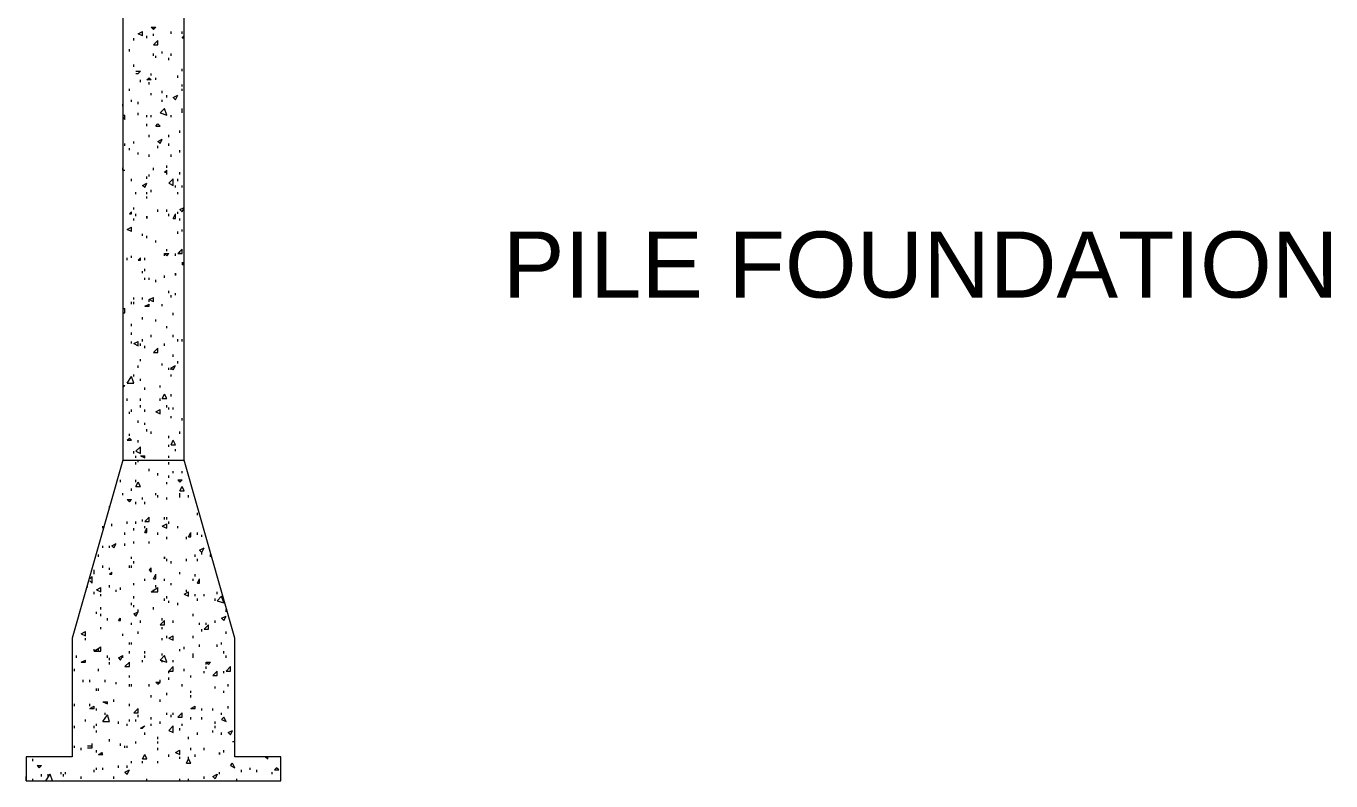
# Model space of a CAD drawing. Header units: millimetres. Extents: x 218.7 to 294.1, y -22.2 to 31.6.
# Drawn here: x 250.638 to 255.597, y 10.804 to 13.672 of the extents above; entities that cross this region are included whole.
import ezdxf

# ---------------------------------------------------------------- set-up
doc = ezdxf.new("R2010")
doc.units = ezdxf.units.MM
doc.layers.add('PDF_Geometry', color=7, linetype='Continuous')
doc.layers.add('PDF_Text', color=7, linetype='Continuous')
doc.styles.add('PDF Arial', font='arial.ttf')

msp = doc.modelspace()

# ---------------------------------------------------------------- linework, layer by layer
at = {"layer": 'PDF_Geometry', "lineweight": 9}
for points in [[(251.0051, 12.0229), (250.813, 11.3466), (250.813, 10.8957), (250.6377, 10.8957), (250.6377, 10.8039), (251.6062, 10.8039), (251.6062, 10.8957), (251.4309, 10.8957), (251.4309, 11.3466), (251.2388, 12.0229), (251.2388, 15.4046)], [(251.0051, 15.4046), (251.0051, 12.0229)], [(251.0802, 13.6344), (251.0635, 13.6428), (251.0802, 13.6511)], [(251.0802, 13.6344), (251.0802, 13.6511)], [(251.122, 13.6595), (251.1136, 13.6678), (251.1303, 13.6678)], [(251.122, 13.6595), (251.1303, 13.6678)], [(251.122, 13.6595), (251.122, 13.6678)], [(251.122, 13.6344), (251.122, 13.6428)], [(251.1888, 13.6428), (251.1888, 13.6511)], [(251.2305, 13.6428), (251.2305, 13.6511)], [(251.0468, 13.6177), (251.0468, 13.6261)], [(251.0969, 13.6261), (251.0969, 13.6344)], [(251.122, 13.601), (251.1387, 13.6177)], [(251.122, 13.601), (251.1387, 13.601)], [(251.1387, 13.601), (251.1387, 13.6177)], [(251.2388, 13.6261), (251.2305, 13.6261), (251.2388, 13.6344)], [(251.0301, 13.576), (251.0301, 13.5843)], [(251.122, 13.5593), (251.122, 13.5676)], [(251.1303, 13.5509), (251.1303, 13.5593)], [(251.1554, 13.5676), (251.1554, 13.576)], [(251.1804, 13.5426), (251.1804, 13.5509)], [(251.1888, 13.5593), (251.1888, 13.5676)], [(251.0468, 13.5175), (251.0468, 13.5259)], [(251.0552, 13.5008), (251.0719, 13.5008)], [(251.0552, 13.4925), (251.0635, 13.4925)], [(251.0635, 13.4925), (251.0719, 13.5008)], [(251.1136, 13.4841), (251.1136, 13.4925)], [(251.2305, 13.5008), (251.2305, 13.5092)], [(251.0719, 13.4591), (251.0719, 13.4674)], [(251.1136, 13.4674), (251.0969, 13.4674), (251.1053, 13.4758)], [(251.1136, 13.4674), (251.1053, 13.4758)], [(251.1053, 13.4507), (251.1053, 13.4591)], [(251.1303, 13.4674), (251.1303, 13.4758)], [(251.2138, 13.4758), (251.2138, 13.4841)], [(251.2305, 13.4424), (251.2305, 13.4507)], [(251.0301, 13.4257), (251.0301, 13.434)], [(251.0385, 13.3839), (251.0385, 13.3923)], [(251.1136, 13.409), (251.1136, 13.4173)], [(251.1554, 13.4173), (251.1554, 13.4257)], [(251.1554, 13.3839), (251.1554, 13.3923)], [(251.1721, 13.4006), (251.1721, 13.409)], [(251.2054, 13.3923), (251.1971, 13.4006), (251.2138, 13.409)], [(251.2054, 13.3923), (251.2138, 13.409)], [(251.2305, 13.4257), (251.2305, 13.434)], [(251.0051, 13.3672), (251.0051, 13.3756)], [(251.0635, 13.3756), (251.0635, 13.3839)], [(251.0635, 13.3338), (251.0635, 13.3422)], [(251.147, 13.3422), (251.1637, 13.3589)], [(251.147, 13.3422), (251.1721, 13.3338)], [(251.1721, 13.3338), (251.1637, 13.3589)], [(251.2305, 13.3422), (251.2305, 13.3505), (251.2305, 13.3589)], [(251.0051, 13.3338), (251.0134, 13.3338)], [(251.0051, 13.3255), (251.0134, 13.3171)], [(251.0134, 13.3171), (251.0134, 13.3338)], [(251.0969, 13.3255), (251.0969, 13.3338)], [(251.0969, 13.2921), (251.0969, 13.3004)], [(251.1136, 13.3255), (251.1136, 13.3338)], [(251.1303, 13.2921), (251.1387, 13.3004)], [(251.1303, 13.2921), (251.147, 13.2921)], [(251.147, 13.2921), (251.1387, 13.3004)], [(251.1888, 13.3255), (251.1888, 13.3338)], [(251.1053, 13.2503), (251.1053, 13.2587)], [(251.147, 13.2253), (251.1387, 13.2336), (251.1554, 13.242)], [(251.147, 13.2253), (251.1554, 13.242)], [(251.1804, 13.2503), (251.1804, 13.2587)], [(251.2221, 13.267), (251.2221, 13.2754)], [(251.0134, 13.2169), (251.0134, 13.2253)], [(251.0301, 13.2002), (251.0301, 13.2086)], [(251.0468, 13.2253), (251.0468, 13.2336)], [(251.0635, 13.1835), (251.0635, 13.1919)], [(251.1387, 13.2086), (251.1387, 13.2169)], [(251.1804, 13.2169), (251.1804, 13.2253)], [(251.2221, 13.1919), (251.2221, 13.2002)], [(251.1053, 13.1752), (251.1053, 13.1835)], [(251.1888, 13.1752), (251.1888, 13.1835)], [(251.0051, 13.1251), (251.0051, 13.1334)], [(251.0051, 13.1251), (251.0134, 13.1251)], [(251.0969, 13.0917), (251.0969, 13.1001)], [(251.1053, 13.1001), (251.1053, 13.1084)], [(251.122, 13.1251), (251.122, 13.1334)], [(251.1637, 13.1167), (251.1721, 13.1251)], [(251.1637, 13.1168), (251.1721, 13.1168)], [(251.1721, 13.1334), (251.1721, 13.1418)], [(251.1721, 13.1167), (251.1721, 13.1251)], [(251.1721, 13.1084), (251.1721, 13.1167)], [(251.2221, 13.1084), (251.2221, 13.1167)], [(251.0385, 13.0834), (251.0385, 13.0917)], [(251.0886, 13.0583), (251.0802, 13.0667), (251.0969, 13.075)], [(251.0886, 13.0583), (251.0969, 13.075)], [(251.1136, 13.0416), (251.1136, 13.05)], [(251.1804, 13.075), (251.1971, 13.0917)], [(251.1804, 13.075), (251.1971, 13.0667)], [(251.1971, 13.0667), (251.1971, 13.0917)], [(251.2054, 13.0583), (251.2054, 13.0667)], [(251.2138, 13.0834), (251.2138, 13.0917)], [(251.2305, 13.0583), (251.2305, 13.0667)], [(251.0552, 13.0333), (251.0552, 13.0416)], [(251.0969, 13.0333), (251.0969, 13.0416)], [(251.0969, 13.0166), (251.0969, 13.0249)], [(251.2138, 13.0333), (251.2138, 13.0416)], [(251.0301, 12.9581), (251.0385, 12.9665)], [(251.0301, 12.9581), (251.0385, 12.9581)], [(251.0385, 12.9581), (251.0385, 12.9665)], [(251.0468, 12.9748), (251.0468, 12.9832)], [(251.0552, 12.9498), (251.0552, 12.9581)], [(251.1387, 12.9665), (251.1387, 12.9748)], [(251.1721, 12.9665), (251.1721, 12.9748)], [(251.1804, 12.9498), (251.1804, 12.9581)], [(251.1971, 12.9414), (251.2054, 12.9581)], [(251.2054, 12.9414), (251.2054, 12.9581)], [(251.2138, 12.9581), (251.2138, 12.9665)], [(251.2305, 12.9665), (251.2221, 12.9748), (251.2388, 12.9832)], [(251.2305, 12.9665), (251.2388, 12.9832)], [(251.0385, 12.8913), (251.0218, 12.8997), (251.0385, 12.908)], [(251.0385, 12.8913), (251.0385, 12.908)], [(251.0468, 12.9331), (251.0468, 12.9414)], [(251.1971, 12.9414), (251.2054, 12.9414)], [(251.2221, 12.9331), (251.2221, 12.9414)], [(251.2305, 12.8913), (251.2305, 12.8997)], [(251.0802, 12.8746), (251.0802, 12.883)], [(251.0969, 12.8663), (251.0969, 12.8746)], [(251.1303, 12.8496), (251.1303, 12.8579)], [(251.2138, 12.883), (251.2138, 12.8913)], [(251.0385, 12.7911), (251.0385, 12.7995)], [(251.1721, 12.7995), (251.1637, 12.8078), (251.1804, 12.8078)], [(251.1637, 12.7995), (251.1637, 12.8078)], [(251.1721, 12.8162), (251.1721, 12.8245)], [(251.1721, 12.7995), (251.1804, 12.8078)], [(251.2054, 12.7995), (251.2054, 12.8078)], [(251.2138, 12.8078), (251.2305, 12.8245)], [(251.2138, 12.8078), (251.2305, 12.8078)], [(251.2221, 12.8078), (251.2221, 12.8162)], [(251.2305, 12.8078), (251.2305, 12.8245)], [(251.0218, 12.7828), (251.0218, 12.7911)], [(251.0635, 12.7828), (251.0719, 12.7911)], [(251.0635, 12.7828), (251.0719, 12.7828)], [(251.0719, 12.7828), (251.0719, 12.7911)], [(251.0886, 12.7828), (251.0886, 12.7911)], [(251.0886, 12.741), (251.0886, 12.7494)], [(251.2305, 12.7661), (251.2388, 12.7744)], [(251.2305, 12.7744), (251.2305, 12.7661), (251.2388, 12.7661)], [(251.0802, 12.7327), (251.0802, 12.741)], [(251.0886, 12.7076), (251.0886, 12.716)], [(251.1053, 12.7076), (251.1053, 12.716)], [(251.1303, 12.6993), (251.1303, 12.7076)], [(251.1637, 12.716), (251.1637, 12.7243)], [(251.1804, 12.6575), (251.1804, 12.6659)], [(251.1888, 12.6408), (251.1888, 12.6492)], [(251.2054, 12.6492), (251.2054, 12.6575)], [(251.0051, 12.5991), (251.0134, 12.5991)], [(251.0134, 12.5824), (251.0134, 12.5991)], [(251.0385, 12.6158), (251.0385, 12.6241)], [(251.0468, 12.6325), (251.0468, 12.6408)], [(251.0468, 12.6158), (251.0468, 12.6241)], [(251.0802, 12.6325), (251.0802, 12.6408)], [(251.0886, 12.6074), (251.1053, 12.6158)], [(251.0886, 12.6074), (251.1053, 12.6074)], [(251.122, 12.6241), (251.1053, 12.6325), (251.122, 12.6408)], [(251.1053, 12.6241), (251.1053, 12.6325)], [(251.1053, 12.6074), (251.1053, 12.6158)], [(251.122, 12.6241), (251.122, 12.6408)], [(251.1554, 12.6074), (251.1554, 12.6158)], [(251.0051, 12.5824), (251.0134, 12.5824)], [(251.0802, 12.5573), (251.0802, 12.5657)], [(251.1303, 12.549), (251.1303, 12.5573)], [(251.1971, 12.574), (251.1971, 12.5824)], [(251.0385, 12.5323), (251.0385, 12.5406)], [(251.0385, 12.4989), (251.0385, 12.5072)], [(251.1136, 12.4905), (251.1136, 12.4989)], [(251.1721, 12.5239), (251.1721, 12.5323)], [(251.1971, 12.4905), (251.1971, 12.4989)], [(251.0385, 12.4655), (251.0385, 12.4738)], [(251.0468, 12.4655), (251.0635, 12.4738)], [(251.0468, 12.4655), (251.0635, 12.4571)], [(251.0635, 12.4571), (251.0635, 12.4738)], [(251.0719, 12.4571), (251.0719, 12.4655)], [(251.0802, 12.4738), (251.0802, 12.4822)], [(251.0886, 12.4488), (251.0886, 12.4571)], [(251.122, 12.4321), (251.1387, 12.4488)], [(251.1387, 12.4321), (251.1387, 12.4488)], [(251.1637, 12.4571), (251.1637, 12.4655)], [(251.2138, 12.4738), (251.2138, 12.4822)], [(251.2305, 12.4738), (251.2305, 12.4822)], [(251.0719, 12.3987), (251.0719, 12.407)], [(251.122, 12.4321), (251.1387, 12.4321)], [(251.1971, 12.4154), (251.1971, 12.4237)], [(251.2138, 12.3903), (251.2138, 12.3987)], [(251.0635, 12.3736), (251.0635, 12.382)], [(251.1554, 12.382), (251.1554, 12.3903)], [(251.1804, 12.3653), (251.1804, 12.3736)], [(251.1888, 12.3736), (251.2054, 12.382)], [(251.1888, 12.3736), (251.1971, 12.3653)], [(251.1888, 12.3653), (251.1888, 12.3736)], [(251.1971, 12.3653), (251.2054, 12.382)], [(251.0051, 12.3068), (251.0134, 12.3068)], [(251.0051, 12.2985), (251.0134, 12.3068)], [(251.0218, 12.3152), (251.0385, 12.3402)], [(251.0218, 12.3152), (251.0468, 12.3152)], [(251.0468, 12.3152), (251.0385, 12.3402)], [(251.0468, 12.3402), (251.0468, 12.3486)], [(251.0719, 12.3235), (251.0719, 12.3319)], [(251.147, 12.2985), (251.147, 12.3068)], [(251.1888, 12.3402), (251.1888, 12.3486)], [(251.0218, 12.2484), (251.0218, 12.2567)], [(251.0719, 12.2484), (251.0719, 12.2567)], [(251.0886, 12.2901), (251.0886, 12.2985)], [(251.147, 12.2484), (251.147, 12.2567)], [(251.1554, 12.2567), (251.1637, 12.2734)], [(251.1554, 12.2567), (251.1721, 12.2567)], [(251.1721, 12.2567), (251.1637, 12.2734)], [(251.1888, 12.2651), (251.1888, 12.2734)], [(251.0301, 12.1983), (251.0301, 12.2066)], [(251.0385, 12.2066), (251.0385, 12.215)], [(251.0719, 12.2233), (251.0719, 12.2317)], [(251.0886, 12.2066), (251.0886, 12.215)], [(251.1303, 12.2066), (251.147, 12.215)], [(251.1303, 12.2066), (251.147, 12.1983)], [(251.147, 12.1983), (251.147, 12.215)], [(251.1721, 12.2233), (251.1721, 12.2317)], [(251.1804, 12.215), (251.1804, 12.2233)], [(251.1971, 12.215), (251.1971, 12.2233)], [(251.0635, 12.1649), (251.0635, 12.1732)], [(251.0886, 12.1565), (251.0886, 12.1649)], [(251.1888, 12.1816), (251.1888, 12.1899)], [(251.2305, 12.1732), (251.2305, 12.1816)], [(251.0218, 12.0981), (251.0301, 12.1064)], [(251.0301, 12.1148), (251.0301, 12.1231)], [(251.0385, 12.0981), (251.0301, 12.1064)], [(251.0969, 12.1315), (251.0969, 12.1398)], [(251.1136, 12.1231), (251.1136, 12.1315)], [(251.1804, 12.1064), (251.1804, 12.1148)], [(251.2221, 12.1231), (251.2221, 12.1315)], [(251.0218, 12.0981), (251.0385, 12.0981)], [(251.0468, 12.048), (251.0468, 12.0563)], [(251.0552, 12.0563), (251.0719, 12.073)], [(251.0552, 12.0563), (251.0719, 12.048)], [(251.0635, 12.0897), (251.0635, 12.0981)], [(251.0719, 12.048), (251.0719, 12.073)], [(251.1804, 12.073), (251.1804, 12.0814)], [(251.1888, 12.0814), (251.1971, 12.0981)], [(251.1888, 12.0814), (251.2054, 12.0814)], [(251.2054, 12.0814), (251.1971, 12.0981)], [(251.2054, 12.0563), (251.2054, 12.0647)], [(251.0051, 12.0229), (251.2388, 12.0229)], [(251.0552, 12.0313), (251.0552, 12.0396)], [(251.0552, 12.0062), (251.0552, 12.0146)], [(251.0635, 12.0146), (251.0635, 12.0229)], [(251.0719, 12.0396), (251.0886, 12.0396)], [(251.0719, 12.0396), (251.0886, 12.0313)], [(251.0886, 12.0313), (251.0886, 12.0396)], [(251.1804, 12.0313), (251.1804, 12.0396)], [(251.1804, 12.0062), (251.1804, 12.0146)], [(251.1053, 11.9812), (251.1053, 11.9895)], [(251.1387, 11.9645), (251.1387, 11.9728)], [(251.1804, 11.9561), (251.1804, 11.9645)], [(251.1971, 11.9728), (251.1971, 11.9812)], [(251.2305, 11.9728), (251.2305, 11.9812)], [(250.9967, 11.9394), (250.9967, 11.9478)], [(251.0385, 11.906), (251.0385, 11.9144)], [(251.0552, 11.9394), (251.0552, 11.9478)], [(251.0552, 11.9227), (251.0635, 11.9394)], [(251.0552, 11.9227), (251.0719, 11.9227)], [(251.0719, 11.9227), (251.0635, 11.9394)], [(251.1721, 11.9311), (251.1721, 11.9394)], [(251.2138, 11.9478), (251.2305, 11.9478)], [(251.2138, 11.9478), (251.2221, 11.9394)], [(251.2221, 11.9394), (251.2305, 11.9478)], [(251.2221, 11.906), (251.2305, 11.9227)], [(251.2221, 11.906), (251.2388, 11.906)], [(251.2388, 11.906), (251.2305, 11.9227)], [(251.0051, 11.8893), (251.0051, 11.8977)], [(251.0218, 11.8726), (251.0385, 11.8726)], [(251.0218, 11.8726), (251.0301, 11.8643)], [(251.0301, 11.8643), (251.0385, 11.8726)], [(251.0552, 11.8559), (251.0552, 11.8643)], [(251.0802, 11.8726), (251.0802, 11.881)], [(251.0886, 11.8559), (251.0886, 11.8643)], [(251.1303, 11.8893), (251.1303, 11.8977)], [(251.1387, 11.881), (251.1387, 11.8893)], [(251.1721, 11.8726), (251.1721, 11.881)], [(251.2221, 11.881), (251.2221, 11.8893), (251.2221, 11.8977)], [(251.2555, 11.881), (251.2555, 11.8893)], [(250.955, 11.8392), (250.955, 11.8476)], [(251.0886, 11.7891), (251.1053, 11.8058)], [(251.1053, 11.7891), (251.1053, 11.8058)], [(251.1637, 11.7975), (251.1637, 11.8058)], [(251.1721, 11.7975), (251.1721, 11.8058)], [(251.2889, 11.8142), (251.2889, 11.8225)], [(250.9299, 11.7641), (250.9299, 11.7724)], [(250.9633, 11.7724), (250.9633, 11.7808)], [(251.0218, 11.7808), (251.0218, 11.7891)], [(251.0468, 11.7557), (251.0468, 11.7641)], [(251.0552, 11.7808), (251.0552, 11.7891)], [(251.0802, 11.7891), (251.0802, 11.7975)], [(251.0886, 11.7891), (251.1053, 11.7891)], [(251.0886, 11.7641), (251.0886, 11.7724)], [(251.0886, 11.7474), (251.0969, 11.7641)], [(251.0969, 11.7474), (251.0969, 11.7641)], [(251.1554, 11.7724), (251.1721, 11.7808)], [(251.1554, 11.7724), (251.1721, 11.7641)], [(251.1721, 11.7641), (251.1721, 11.7808)], [(251.1804, 11.7808), (251.1804, 11.7891)], [(251.2138, 11.7641), (251.2138, 11.7724)], [(250.9633, 11.6973), (250.98, 11.7056)], [(250.9717, 11.6889), (250.98, 11.7056)], [(251.0134, 11.739), (251.0134, 11.7474)], [(251.0134, 11.6973), (251.0134, 11.7056)], [(251.0468, 11.7056), (251.0468, 11.714)], [(251.0886, 11.7474), (251.0969, 11.7474)], [(251.1053, 11.7056), (251.1053, 11.714)], [(251.1387, 11.739), (251.1387, 11.7474)], [(251.1721, 11.7223), (251.1721, 11.7307)], [(251.2472, 11.7223), (251.2472, 11.7307)], [(251.2555, 11.7307), (251.2639, 11.7474)], [(251.2555, 11.7307), (251.2639, 11.7307)], [(251.2639, 11.7307), (251.2639, 11.7474)], [(251.2639, 11.7307), (251.2639, 11.739)], [(251.2889, 11.739), (251.2889, 11.7474)], [(251.3056, 11.7307), (251.3056, 11.739)], [(250.9132, 11.6556), (250.9132, 11.6639)], [(250.9299, 11.6889), (250.9299, 11.6973)], [(250.955, 11.6889), (250.955, 11.6973)], [(250.9633, 11.6973), (250.9717, 11.6889)], [(251.0385, 11.6472), (251.0385, 11.6556)], [(251.2806, 11.6556), (251.2806, 11.6639)], [(251.2973, 11.6806), (251.314, 11.6889)], [(251.2973, 11.6806), (251.3056, 11.6722)], [(251.3056, 11.6722), (251.314, 11.6889)], [(251.3056, 11.6639), (251.3056, 11.6722)], [(251.339, 11.6556), (251.339, 11.6639)], [(250.8965, 11.5888), (250.8965, 11.5971), (250.8965, 11.6055)], [(250.9299, 11.6138), (250.9299, 11.6222)], [(250.955, 11.6055), (250.955, 11.6138)], [(251.0301, 11.6138), (251.0301, 11.6222)], [(251.0385, 11.6138), (251.0385, 11.6222)], [(251.0468, 11.6305), (251.0468, 11.6389)], [(251.1053, 11.6055), (251.1136, 11.6138)], [(251.1053, 11.6055), (251.1136, 11.5971)], [(251.1136, 11.5971), (251.1136, 11.6138)], [(251.1721, 11.6389), (251.1721, 11.6472)], [(251.1888, 11.6305), (251.1888, 11.6389)], [(251.2472, 11.6389), (251.2472, 11.6472)], [(251.2889, 11.6389), (251.2889, 11.6472)], [(250.8798, 11.5721), (250.8882, 11.5804)], [(250.8798, 11.5637), (250.8882, 11.5554)], [(250.8882, 11.5554), (250.8882, 11.5804)], [(250.955, 11.5888), (250.9633, 11.5971)], [(250.955, 11.5888), (250.9633, 11.5888)], [(250.9633, 11.5888), (250.9633, 11.5971)], [(251.0468, 11.547), (251.0468, 11.5554)], [(251.0886, 11.5637), (251.0886, 11.5721)], [(251.122, 11.5721), (251.1303, 11.5888)], [(251.122, 11.5721), (251.1303, 11.5721)], [(251.1303, 11.5721), (251.1303, 11.5888)], [(251.1637, 11.5637), (251.1637, 11.5721)], [(251.1888, 11.547), (251.1888, 11.5554)], [(251.2221, 11.5888), (251.2221, 11.5971)], [(251.2722, 11.5637), (251.2722, 11.5721)], [(251.2806, 11.5804), (251.2806, 11.5888)], [(251.2889, 11.5554), (251.2973, 11.5721)], [(251.2889, 11.5554), (251.2973, 11.5554)], [(251.2973, 11.5554), (251.2973, 11.5721)], [(250.8715, 11.5387), (250.8715, 11.547)], [(250.8965, 11.5136), (250.8965, 11.522)], [(250.9049, 11.5303), (250.9216, 11.5387)], [(250.9049, 11.5303), (250.9216, 11.522)], [(250.9216, 11.522), (250.9216, 11.5387)], [(250.9216, 11.5303), (250.9216, 11.5387)], [(250.9216, 11.5053), (250.9216, 11.5136)], [(250.955, 11.5387), (250.955, 11.547)], [(250.98, 11.522), (250.98, 11.5303)], [(250.9967, 11.5303), (250.9967, 11.5387)], [(251.1136, 11.522), (251.1387, 11.5387)], [(251.1136, 11.522), (251.1387, 11.522)], [(251.122, 11.522), (251.122, 11.5303)], [(251.1303, 11.5387), (251.1303, 11.547)], [(251.1387, 11.522), (251.1387, 11.5387)], [(251.2388, 11.5136), (251.2555, 11.522)], [(251.2388, 11.5136), (251.2555, 11.5053)], [(251.2472, 11.522), (251.2472, 11.5303)], [(251.2555, 11.5053), (251.2555, 11.522)], [(251.2806, 11.5053), (251.2806, 11.5136)], [(251.314, 11.5053), (251.314, 11.5136)], [(251.3641, 11.5136), (251.3641, 11.522)], [(250.9216, 11.4552), (250.9216, 11.4635)], [(251.0385, 11.4719), (251.0385, 11.4802)], [(251.0468, 11.4969), (251.0468, 11.5053)], [(251.0468, 11.4635), (251.0468, 11.4719)], [(251.122, 11.4552), (251.122, 11.4635)], [(251.1637, 11.4886), (251.1637, 11.4969)], [(251.1721, 11.4969), (251.1721, 11.5053)], [(251.1804, 11.4802), (251.1804, 11.4886)], [(251.2138, 11.4719), (251.2138, 11.4802)], [(251.2889, 11.4886), (251.2889, 11.4969)], [(251.3557, 11.4886), (251.3557, 11.4969)], [(251.3641, 11.4886), (251.3808, 11.5053)], [(251.3641, 11.4886), (251.3891, 11.4802)], [(251.3891, 11.4802), (251.3808, 11.5053)], [(250.9049, 11.4385), (250.9049, 11.4468)], [(250.9216, 11.4301), (250.9216, 11.4385)], [(250.9466, 11.4134), (250.9466, 11.4218)], [(250.9884, 11.4134), (250.9967, 11.4218)], [(250.9884, 11.4134), (250.9967, 11.4134)], [(250.9967, 11.4134), (250.9967, 11.4218)], [(251.0468, 11.4385), (251.0635, 11.4468)], [(251.0468, 11.4385), (251.0552, 11.4301)], [(251.0552, 11.4301), (251.0635, 11.4468)], [(251.0635, 11.4468), (251.0635, 11.4552)], [(251.0719, 11.4051), (251.0719, 11.4134)], [(251.147, 11.3967), (251.1637, 11.4134)], [(251.1554, 11.4134), (251.1554, 11.4218)], [(251.1637, 11.3967), (251.1637, 11.4134)], [(251.1971, 11.4051), (251.1971, 11.4134)], [(251.2722, 11.4301), (251.2722, 11.4385)], [(251.3557, 11.4051), (251.3557, 11.4134)], [(251.3808, 11.4218), (251.3975, 11.4301)], [(251.3808, 11.4218), (251.3891, 11.4134)], [(251.3891, 11.4134), (251.3975, 11.4301)], [(251.3975, 11.4468), (251.3975, 11.4552)], [(250.8464, 11.3633), (250.8631, 11.3717)], [(250.8464, 11.3633), (250.8631, 11.355)], [(250.8631, 11.355), (250.8631, 11.3717)], [(250.9216, 11.38), (250.9216, 11.3884)], [(251.0051, 11.355), (251.0051, 11.3633)], [(251.0385, 11.3967), (251.0385, 11.4051)], [(251.0635, 11.3633), (251.0635, 11.3717)], [(251.147, 11.3967), (251.1637, 11.3967)], [(251.1554, 11.38), (251.1554, 11.3884)], [(251.2973, 11.3967), (251.2973, 11.4051)], [(251.3056, 11.3717), (251.3056, 11.38)], [(251.314, 11.38), (251.3307, 11.3967)], [(251.314, 11.38), (251.3307, 11.38)], [(251.3223, 11.3967), (251.3223, 11.4051)], [(251.3307, 11.38), (251.3307, 11.3967)], [(251.3975, 11.3633), (251.3975, 11.3717)], [(250.8631, 11.3383), (250.8631, 11.3466)], [(250.8965, 11.2965), (250.9216, 11.3132)], [(250.9216, 11.2965), (250.9216, 11.3132)], [(251.0301, 11.3216), (251.0301, 11.3299)], [(251.0385, 11.3216), (251.0385, 11.3299)], [(251.1554, 11.3383), (251.1554, 11.3466)], [(251.1721, 11.3466), (251.1721, 11.355)], [(251.1804, 11.3466), (251.1971, 11.355)], [(251.1804, 11.3466), (251.1971, 11.3383)], [(251.1971, 11.3383), (251.1971, 11.355)], [(251.2388, 11.3049), (251.2388, 11.3132)], [(251.2722, 11.3466), (251.2722, 11.355)], [(251.2973, 11.3132), (251.2973, 11.3216)], [(251.3641, 11.3132), (251.3641, 11.3216)], [(251.3808, 11.3216), (251.3808, 11.3299)], [(250.8297, 11.2715), (250.8297, 11.2798)], [(250.8464, 11.2548), (250.8631, 11.2631)], [(250.8631, 11.2548), (250.8631, 11.2631)], [(250.8965, 11.2965), (250.8965, 11.3049)], [(250.8965, 11.2965), (250.9216, 11.2965)], [(250.9049, 11.2965), (250.9049, 11.3049)], [(250.9132, 11.2965), (250.9132, 11.3049)], [(250.9466, 11.2715), (250.9466, 11.2798)], [(250.955, 11.2631), (250.955, 11.2715)], [(250.9884, 11.2715), (251.0051, 11.2798)], [(250.9884, 11.2715), (250.9967, 11.2631)], [(250.9967, 11.2631), (251.0051, 11.2798)], [(251.0051, 11.2715), (251.0051, 11.2798)], [(251.0301, 11.2882), (251.0301, 11.2965)], [(251.0802, 11.2548), (251.0802, 11.2631)], [(251.0886, 11.2882), (251.0886, 11.2965)], [(251.0886, 11.2715), (251.0886, 11.2798)], [(251.147, 11.2631), (251.1637, 11.2798)], [(251.147, 11.2631), (251.1721, 11.2548)], [(251.1554, 11.2798), (251.1554, 11.2882)], [(251.1554, 11.2548), (251.1554, 11.2631)], [(251.1721, 11.2548), (251.1637, 11.2798)], [(251.1971, 11.2548), (251.1971, 11.2631)], [(251.2221, 11.2965), (251.2221, 11.3049)], [(251.2722, 11.2715), (251.2722, 11.2798), (251.2722, 11.2882)], [(251.3891, 11.2882), (251.3891, 11.2965)], [(251.3975, 11.2715), (251.3975, 11.2798)], [(250.8214, 11.2214), (250.8214, 11.2297)], [(250.8464, 11.2548), (250.8631, 11.2548)], [(250.9132, 11.2214), (250.9132, 11.2297)], [(250.955, 11.2464), (250.955, 11.2548)], [(251.0134, 11.2381), (251.0301, 11.2548)], [(251.0134, 11.2381), (251.0301, 11.2381)], [(251.0301, 11.2381), (251.0301, 11.2548)], [(251.0301, 11.2381), (251.0301, 11.2464)], [(251.1804, 11.2214), (251.1971, 11.2381)], [(251.1804, 11.2214), (251.1971, 11.2214)], [(251.1804, 11.213), (251.1804, 11.2214)], [(251.1971, 11.2214), (251.1971, 11.2381)], [(251.2388, 11.2214), (251.2388, 11.2297)], [(251.314, 11.213), (251.314, 11.2214)], [(251.3223, 11.2548), (251.339, 11.2548)], [(251.3223, 11.2548), (251.3307, 11.2464)], [(251.3223, 11.2464), (251.3223, 11.2548)], [(251.3223, 11.2297), (251.3223, 11.2381)], [(251.3307, 11.2464), (251.339, 11.2548)], [(251.3474, 11.2047), (251.3641, 11.2214)], [(251.3641, 11.2047), (251.3641, 11.2214)], [(251.3891, 11.213), (251.3891, 11.2214)], [(251.3975, 11.2214), (251.4142, 11.2381)], [(251.3975, 11.2214), (251.4142, 11.2214)], [(251.4142, 11.2214), (251.4142, 11.2381)], [(250.8548, 11.1796), (250.8548, 11.188)], [(250.8798, 11.1796), (250.8798, 11.188)], [(250.9383, 11.1796), (250.9383, 11.188)], [(250.98, 11.1713), (250.98, 11.1796)], [(251.0301, 11.1963), (251.0301, 11.2047)], [(251.0301, 11.1629), (251.0301, 11.1713)], [(251.0385, 11.1629), (251.0385, 11.1713)], [(251.1053, 11.1629), (251.1053, 11.1713)], [(251.1303, 11.1796), (251.147, 11.1796)], [(251.1303, 11.1796), (251.1387, 11.1713)], [(251.1387, 11.1713), (251.147, 11.1796)], [(251.147, 11.1796), (251.147, 11.188)], [(251.1804, 11.188), (251.1804, 11.1963)], [(251.2305, 11.1629), (251.2305, 11.1713)], [(251.2639, 11.1963), (251.2639, 11.2047)], [(251.3474, 11.2047), (251.3641, 11.2047)], [(251.3557, 11.1546), (251.3557, 11.1629)], [(251.4058, 11.1629), (251.4058, 11.1713)], [(250.9049, 11.1462), (250.9049, 11.1546)], [(250.9132, 11.1462), (250.9132, 11.1546)], [(250.9717, 11.1045), (250.9717, 11.1128)], [(251.1136, 11.1212), (251.1136, 11.1295)], [(251.147, 11.1045), (251.147, 11.1128)], [(251.1721, 11.1295), (251.1721, 11.1379)], [(251.2639, 11.1379), (251.2639, 11.1462)], [(251.2639, 11.1212), (251.2639, 11.1295)], [(251.3891, 11.1379), (251.3891, 11.1462)], [(250.8214, 11.0878), (250.8214, 11.0961)], [(250.8798, 11.0878), (250.8798, 11.0961)], [(250.8798, 11.0794), (250.8965, 11.0878)], [(250.8798, 11.0794), (250.8965, 11.0794)], [(250.8965, 11.0794), (250.8965, 11.0878)], [(250.9049, 11.0711), (250.9049, 11.0794)], [(250.9299, 11.1045), (250.9466, 11.1045)], [(250.9299, 11.1045), (250.9466, 11.0961)], [(250.9383, 11.0544), (250.9383, 11.0627)], [(250.9466, 11.0961), (250.9466, 11.1045)], [(251.0301, 11.0878), (251.0301, 11.0961)], [(251.0468, 11.0627), (251.0635, 11.0794)], [(251.0468, 11.0627), (251.0635, 11.0627)], [(251.0635, 11.0627), (251.0635, 11.0794)], [(251.1721, 11.0544), (251.1721, 11.0627)], [(251.1971, 11.0544), (251.1971, 11.0627)], [(251.2138, 11.046), (251.2305, 11.0627)], [(251.2305, 11.046), (251.2305, 11.0627)], [(251.2639, 11.0794), (251.2806, 11.0878)], [(251.2639, 11.0794), (251.2806, 11.0794)], [(251.2806, 11.0794), (251.2806, 11.0878)], [(251.3056, 11.0711), (251.3056, 11.0794)], [(251.3474, 11.0711), (251.3474, 11.0794)], [(251.3808, 11.0544), (251.3808, 11.0627)], [(251.4058, 11.0794), (251.4058, 11.0878)], [(250.8214, 11.0043), (250.8214, 11.0126)], [(250.8631, 11.0293), (250.8631, 11.0377)], [(250.8965, 11.0043), (250.8965, 11.0126)], [(250.9049, 11.0126), (250.9049, 11.021)], [(250.9299, 11.0293), (250.9466, 11.0544)], [(250.9299, 11.0293), (250.955, 11.0293)], [(250.955, 11.0293), (250.9466, 11.0544)], [(250.9884, 11.021), (250.9884, 11.0293)], [(251.0218, 11.0126), (251.0218, 11.021)], [(251.0301, 11.0293), (251.0301, 11.0377)], [(251.0552, 11.0293), (251.0552, 11.0377)], [(251.0635, 11.046), (251.0635, 11.0544)], [(251.0719, 11.0043), (251.0886, 11.0126)], [(251.0802, 11.0043), (251.0886, 11.0126)], [(251.1136, 11.0377), (251.1136, 11.046)], [(251.1136, 11.0126), (251.1136, 11.021)], [(251.147, 11.021), (251.147, 11.0293)], [(251.1804, 10.9959), (251.1971, 11.0126)], [(251.1888, 11.046), (251.1888, 11.0544)], [(251.1971, 10.9876), (251.1971, 11.0126)], [(251.2138, 11.046), (251.2305, 11.046)], [(251.2305, 11.0126), (251.2305, 11.021)], [(251.2639, 11.0377), (251.2639, 11.046)], [(251.3056, 11.0377), (251.3056, 11.046)], [(251.3557, 11.021), (251.3557, 11.0293)], [(251.3557, 11.0043), (251.3557, 11.0126)], [(251.3808, 11.0377), (251.3891, 11.046)], [(251.3808, 11.0377), (251.3975, 11.0293)], [(251.3975, 11.0293), (251.3891, 11.046)], [(250.9049, 10.9876), (250.9049, 10.9959)], [(250.955, 10.9542), (250.955, 10.9625)], [(251.0719, 11.0043), (251.0802, 11.0043)], [(251.0886, 10.9792), (251.0886, 10.9876)], [(251.1387, 10.9625), (251.1387, 10.9709)], [(251.1804, 10.9959), (251.1971, 10.9876)], [(251.2221, 10.9959), (251.2221, 11.0043)], [(251.2555, 10.9625), (251.2555, 10.9709)], [(251.2889, 10.9792), (251.2889, 10.9876)], [(251.3474, 10.9876), (251.3474, 10.9959)], [(251.3808, 10.9792), (251.3808, 10.9876)], [(251.4058, 10.9876), (251.4225, 10.9959)], [(251.4058, 10.9876), (251.4142, 10.9792)], [(251.4142, 10.9792), (251.4225, 10.9959)], [(250.8214, 10.9291), (250.8214, 10.9375)], [(250.8464, 10.9208), (250.8464, 10.9291)], [(250.8715, 10.9375), (250.8882, 10.9375)], [(250.8715, 10.9291), (250.8882, 10.9291)], [(250.8882, 10.9375), (250.8882, 10.9458)], [(250.8882, 10.9291), (250.8882, 10.9375)], [(250.9049, 10.9124), (250.9049, 10.9208)], [(250.9132, 10.9041), (250.9299, 10.9124)], [(250.9299, 10.9041), (250.9216, 10.9124)], [(250.9967, 10.9375), (250.9967, 10.9458)], [(251.0134, 10.9291), (251.0134, 10.9375)], [(251.0218, 10.9291), (251.0218, 10.9375)], [(251.0552, 10.9458), (251.0552, 10.9542)], [(251.1387, 10.9458), (251.1387, 10.9542)], [(251.1387, 10.9208), (251.1387, 10.9291)], [(251.2054, 10.9124), (251.2221, 10.9208)], [(251.2054, 10.9124), (251.2221, 10.9041)], [(251.2221, 10.9041), (251.2221, 10.9208)], [(251.2639, 10.9208), (251.2639, 10.9291)], [(251.314, 10.9208), (251.314, 10.9291)], [(251.3891, 10.9124), (251.3891, 10.9208)], [(251.4225, 10.9542), (251.4309, 10.9542)], [(251.4225, 10.9542), (251.4309, 10.9542)], [(250.6627, 10.879), (250.6627, 10.8874)], [(250.6794, 10.8623), (250.6961, 10.8623)], [(250.6794, 10.8623), (250.6878, 10.854)], [(250.6878, 10.854), (250.6961, 10.8623)], [(250.9132, 10.9041), (250.9299, 10.9041)], [(250.9884, 10.854), (250.9884, 10.8623)], [(251.0218, 10.854), (251.0218, 10.8623)], [(251.0385, 10.8707), (251.0385, 10.879)], [(251.0802, 10.8874), (251.0886, 10.9041)], [(251.0802, 10.8874), (251.0969, 10.8874)], [(251.0802, 10.8707), (251.0802, 10.879)], [(251.0969, 10.8874), (251.0886, 10.9041)], [(251.1387, 10.8707), (251.1387, 10.879)], [(251.1804, 10.8957), (251.1804, 10.9041)], [(251.2221, 10.8874), (251.2221, 10.8957)], [(251.2472, 10.8707), (251.2555, 10.8874)], [(251.2472, 10.8707), (251.2639, 10.8707)], [(251.2555, 10.8874), (251.2555, 10.8957)], [(251.2639, 10.8707), (251.2555, 10.8874)], [(251.2806, 10.8957), (251.2806, 10.9041)], [(251.4142, 10.8623), (251.4225, 10.8707)], [(251.4142, 10.8623), (251.4309, 10.854)], [(251.4309, 10.854), (251.4225, 10.8707)], [(251.5478, 10.8957), (251.5561, 10.8874)], [(251.5561, 10.8874), (251.5561, 10.8957)], [(251.6062, 10.854), (251.6062, 10.8623)], [(250.6377, 10.8039), (250.6377, 10.8122), (250.6377, 10.8206)], [(250.6627, 10.8039), (250.6627, 10.8122)], [(250.6961, 10.8206), (250.6961, 10.8289)], [(250.7128, 10.8039), (250.7295, 10.8289)], [(250.7212, 10.8206), (250.7212, 10.8289)], [(250.7379, 10.8039), (250.7295, 10.8289)], [(250.7713, 10.8289), (250.7713, 10.8373)], [(250.7796, 10.8206), (250.7796, 10.8289)], [(250.788, 10.8289), (250.788, 10.8373)], [(250.8464, 10.8122), (250.8464, 10.8206)], [(250.8965, 10.8373), (250.8965, 10.8456)], [(250.9049, 10.8456), (250.9049, 10.854)], [(250.9299, 10.8456), (250.9299, 10.854)], [(250.9717, 10.8122), (250.9717, 10.8206)], [(251.0134, 10.8373), (251.0301, 10.8456)], [(251.0134, 10.8373), (251.0218, 10.8289)], [(251.0218, 10.8289), (251.0301, 10.8456)], [(251.0969, 10.8039), (251.0969, 10.8122)], [(251.2221, 10.8039), (251.2221, 10.8122)], [(251.2555, 10.8039), (251.2555, 10.8122)], [(251.314, 10.8122), (251.314, 10.8206)], [(251.3474, 10.8206), (251.3641, 10.8289), (251.3557, 10.8122)], [(251.3474, 10.8206), (251.3557, 10.8122)], [(251.3724, 10.8289), (251.3724, 10.8373)], [(251.4392, 10.8039), (251.4392, 10.8122)], [(251.4559, 10.8373), (251.4559, 10.8456)], [(251.4893, 10.8456), (251.4893, 10.854)], [(251.5144, 10.8373), (251.5144, 10.8456)], [(251.5728, 10.8289), (251.5728, 10.8373)], [(251.5812, 10.8456), (251.5895, 10.854)], [(251.5812, 10.8456), (251.5979, 10.8456)], [(251.5979, 10.8456), (251.5895, 10.854)], [(250.7128, 10.8039), (250.7379, 10.8039)]]:
    msp.add_lwpolyline(points, dxfattribs=at)
for points in [[(251.0969, 12.9498), (251.0969, 12.9414)], [(251.2054, 12.7327), (251.2054, 12.7243)], [(251.1637, 11.6556), (251.1637, 11.6472)], [(251.3724, 10.9124), (251.3724, 10.9041)]]:
    msp.add_lwpolyline(points, close=True, dxfattribs=at)

# ---------------------------------------------------------------- texts
at = {"layer": 'PDF_Text', "color": 7, "lineweight": 9, "true_color": 0xffffff, "insert": (252.4499, 12.6369), "char_height": 0.251032, "attachment_point": 7, "style": 'PDF Arial'}
msp.add_mtext('PILE FOUNDATION', dxfattribs=at)

doc.saveas('drawing.dxf')
